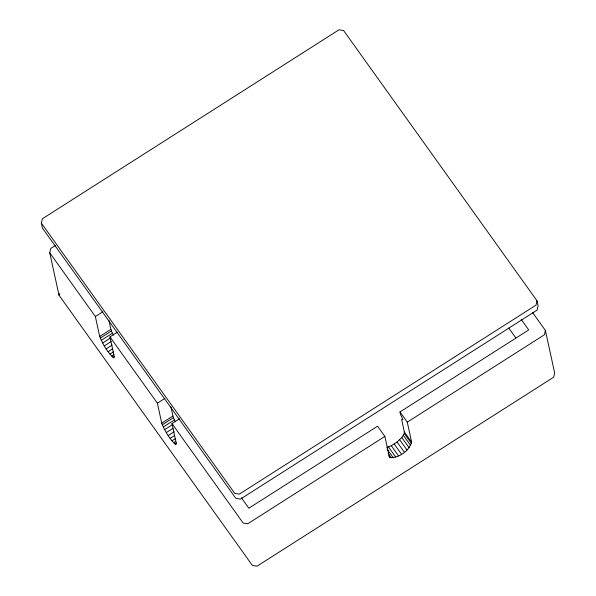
<?xml version="1.0" encoding="UTF-8"?>
<svg xmlns="http://www.w3.org/2000/svg" width="596" height="596" viewBox="0 0 596 596"><rect width="100%" height="100%" fill="white"/><g stroke="black" fill="none" stroke-linecap="round" stroke-linejoin="round"><path stroke-width="0.89" d="M386.819 447.387L391.289 445.711L397.085 442.016L401.823 437.531L404.23 433.448L404.326 431.914L401.607 419.428L402.889 419.487L400.519 414.436L399.976 411.94L528.719 329.923L521.18 319.396M388.86 455.962L389.903 457.423C398.806 458.458 409.355 450.703 411.627 442.105L407.277 422.139L399.976 411.94M41.362 223.127L42.338 218.792L339.005 29.8L343.624 30.567L537.003 300.786L538.091 305.778L537.115 310.106L240.449 499.105L235.822 498.338L42.45 228.119L41.362 223.127L234.735 493.346L239.361 494.114L536.028 305.115L537.003 300.786M532.452 312.364L545.385 330.445L554.638 372.873L553.662 377.208L256.995 566.2L252.376 565.433L58.997 295.214L49.751 252.786L50.72 248.45L55.428 245.455M58.997 295.214L59.391 293.485M545.385 330.445L544.409 334.773L407.277 422.139M117.412 332.151L109.947 336.911L114.305 356.877L113.866 358.01C107.399 352.363 102.877 344.406 99.711 336.479L95.353 316.513L102.817 311.76M99.711 336.479L110.901 329.35L108.926 320.275M100.24 338.126L111.437 330.989L110.901 329.35M101.231 340.346L112.428 333.216L111.437 330.989M102.616 342.998L110.826 337.768M104.3 345.904L111.02 341.627M106.17 348.861L112.137 345.062M108.092 351.67L112.569 348.816M109.947 354.143L113.68 351.767M111.594 356.103L113.836 354.672M112.935 357.421L114.425 356.468M179.441 418.832L171.976 423.585L176.327 443.551L175.894 444.683C169.428 439.036 164.906 431.079 161.732 423.16L157.381 403.187L164.846 398.433M161.732 423.16L172.929 416.023L170.948 406.949M162.261 424.799L173.458 417.662L172.929 416.023M163.259 427.019L174.449 419.889L173.458 417.662M164.638 429.671L172.847 424.441M166.329 432.577L173.041 428.3M168.191 435.534L174.166 431.735M170.121 438.343L174.598 435.49M171.968 440.817L175.701 438.44M173.622 442.776L175.865 441.345M174.963 444.095L176.453 443.141M241.305 497.69L248.845 508.224L377.588 426.207L384.882 436.406L247.742 523.772L243.123 523.005L171.976 423.585M508.731 328.031L515.771 337.865M404.326 431.914L411.627 442.105M404.23 433.448L411.531 443.64M403.373 435.363L410.674 445.562M401.823 437.531L409.117 447.723M399.678 439.796L406.971 449.995M397.085 442.016L404.379 452.215M394.224 444.035L401.518 454.234M391.289 445.711L398.582 455.91M388.48 446.933L395.774 457.125M387.027 449.071L393.285 457.81M388.152 453.541L391.281 457.914M49.751 252.786L95.353 316.513M109.947 336.911L157.381 403.187M389.903 457.423L389.24 456.372L384.882 436.406M174.449 419.889L175.492 421.879M112.428 333.216L113.464 335.205"/></g></svg>
